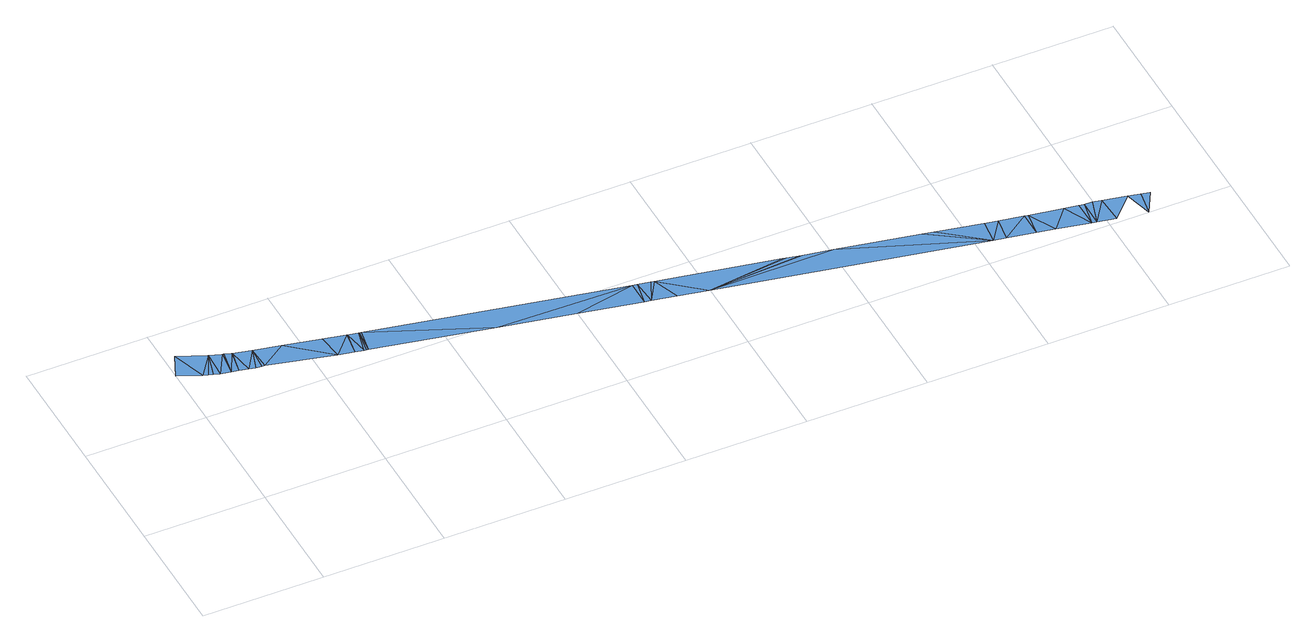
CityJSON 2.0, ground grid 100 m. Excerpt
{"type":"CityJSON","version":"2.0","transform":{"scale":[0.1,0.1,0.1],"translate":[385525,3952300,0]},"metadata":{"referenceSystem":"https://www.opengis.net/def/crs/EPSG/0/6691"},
"CityObjects":{
"waterbody1":{"type":"WaterBody","attributes":{"name":"神田川","class":"1030"},"geometry":[{"type":"MultiSurface","lod":"1","boundaries":[[[0,1,2]],[[3,0,2]],[[3,2,4]],[[3,4,5]],[[3,5,6]],[[7,3,6]],[[7,6,8]],[[9,7,8]],[[10,9,8]],[[10,8,11]],[[12,10,11]],[[12,11,13]],[[14,12,13]],[[14,13,15]],[[14,15,16]],[[14,16,17]],[[18,14,17]],[[18,17,19]],[[20,18,19]],[[21,20,19]],[[21,19,22]],[[23,21,22]],[[23,22,24]],[[25,24,26]],[[25,23,24]],[[27,26,28]],[[27,25,26]],[[29,27,28]],[[29,28,30]],[[31,29,30]],[[31,30,32]],[[31,32,33]],[[34,31,33]],[[34,33,35]],[[36,34,35]],[[37,36,35]],[[37,35,38]],[[37,38,39]],[[40,37,39]],[[41,40,39]],[[42,41,39]],[[43,42,39]],[[44,43,39]],[[44,39,45]],[[46,44,45]],[[47,46,45]],[[48,47,45]],[[49,48,45]],[[49,45,50]],[[51,49,50]],[[51,50,52]],[[53,51,52]],[[53,52,54]],[[55,53,54]],[[55,54,56]],[[57,55,56]],[[58,57,56]],[[56,59,58]],[[60,58,59]],[[61,60,59]],[[61,59,62]],[[63,61,62]],[[64,63,65]],[[66,64,65]]]}]}
},
"vertices":[
[93,1719,1],[2,1516,1],[187,1437,1],[322,1619,1],[225,1420,1],[261,1408,1],[310,1395,1],[420,1586,1],[391,1376,1],[431,1582,1],[488,1562,1],[450,1366,1],[491,1561,1],[525,1349,1],[641,1528,1],[578,1340,1],[624,1333,1],[651,1333,1],[863,1480,1],[1190,1203,1],[1165,1414,1],[1350,1375,1],[1319,1177,1],[1352,1375,1],[1392,1162,1],[1441,1356,1],[1404,1160,1],[1444,1356,1],[1419,1157,1],[1460,1353,1],[2393,963,1],[3505,944,1],[2997,840,1],[3503,741,1],[3540,939,1],[3557,729,1],[3646,920,1],[3672,915,1],[3755,693,1],[3994,646,1],[4643,726,1],[4671,720,1],[4766,702,1],[4790,697,1],[5028,651,1],[6143,226,1],[5700,523,1],[5788,504,1],[6166,427,1],[6270,407,1],[6239,207,1],[6471,371,1],[6469,163,1],[6501,365,1],[6615,135,1],[6773,318,1],[6889,82,1],[6888,299,1],[6928,292,1],[6928,75,1],[6993,293,1],[7065,278,1],[7077,47,1],[7261,237,1],[7356,212,1],[7324,7,1],[7427,196,1]
]}
